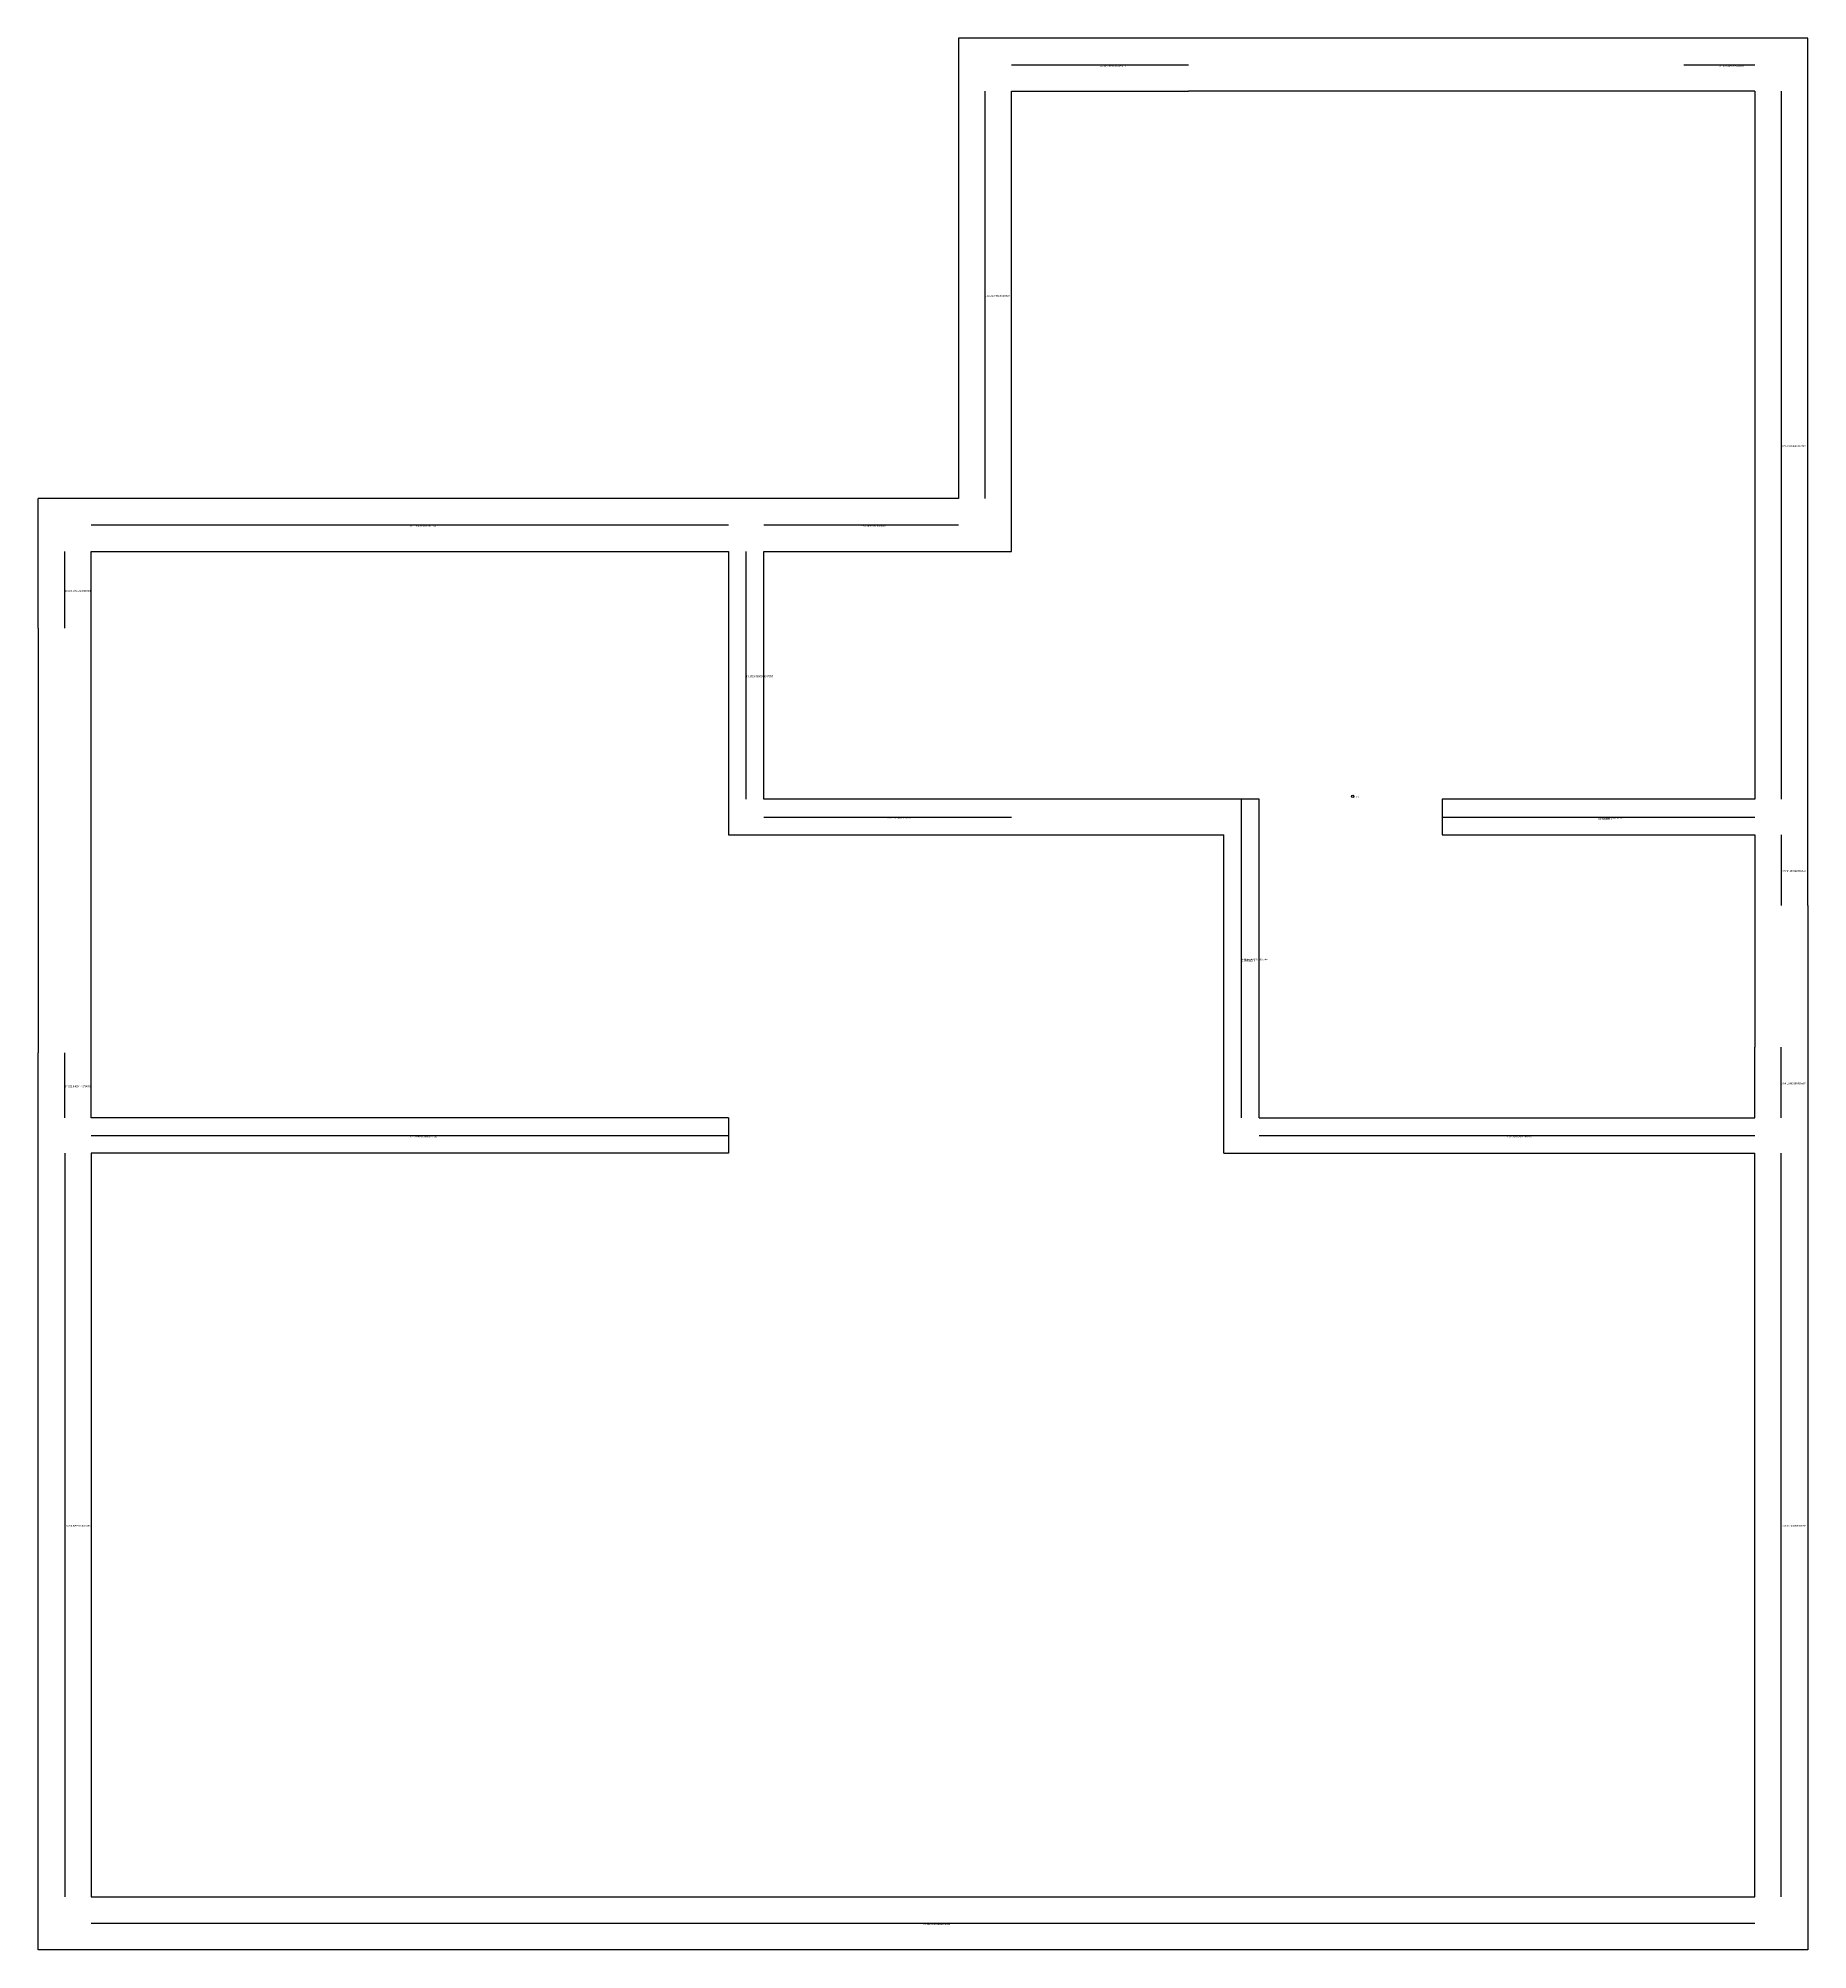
# Model space of a CAD drawing. Header units: metres. Extents: x 355 to 655, y 475 to 799.
import ezdxf

# ---------------------------------------------------------------- set-up
doc = ezdxf.new("R2010")
doc.units = ezdxf.units.M

msp = doc.modelspace()

# ---------------------------------------------------------------- linework, layer by layer
at = {"layer": 'centrelines'}
for p, q in [((520, 794.5), (550, 794.5)), ((634, 794.5), (646, 794.5)), ((515.5, 790), (515.5, 721)), ((650.5, 790), (650.5, 670)), ((364, 716.5), (472, 716.5)), ((478, 716.5), (511, 716.5)), ((359.5, 699), (359.5, 712)), ((475, 670), (475, 712)), ((559, 616), (559, 670)), ((478, 667), (520, 667)), ((593, 667), (646, 667)), ((650.5, 664), (650.5, 652)), ((359.5, 616), (359.5, 627)), ((650.5, 616), (650.5, 628)), ((364, 613), (472, 613)), ((562, 613), (646, 613)), ((359.5, 610), (359.5, 484)), ((650.5, 484), (650.5, 610)), ((364, 479.5), (646, 479.5))]:
    msp.add_line(p, q, dxfattribs=at)
at = {"layer": 'entity_location'}
msp.add_circle((577.85, 670.5), 0.2, dxfattribs=at)
at = {"layer": 'wall'}
for p, q in [((550, 799), (511, 799)), ((511, 799), (511, 721)), ((634, 799), (550, 799)), ((655, 799), (634, 799)), ((655, 652), (655, 799)), ((520, 712), (520, 790)), ((520, 790), (550, 790)), ((634, 790), (550, 790)), ((646, 790), (634, 790)), ((646, 790), (646, 670)), ((355, 699), (355, 721)), ((511, 721), (355, 721)), ((364, 699), (364, 712)), ((364, 712), (472, 712)), ((472, 712), (472, 664)), ((478, 670), (478, 712)), ((478, 712), (520, 712)), ((355, 699), (355, 627)), ((364, 627), (364, 699)), ((520, 670), (478, 670)), ((556, 670), (520, 670)), ((562, 670), (556, 670)), ((562, 616), (562, 670)), ((646, 670), (593, 670)), ((593, 670), (593, 664)), ((472, 664), (520, 664)), ((520, 664), (556, 664)), ((556, 610), (556, 664)), ((593, 664), (646, 664)), ((646, 664), (646, 652)), ((646, 652), (646, 628)), ((655, 652), (655, 628)), ((355, 475), (355, 627)), ((364, 616), (364, 627)), ((646, 616), (646, 628)), ((655, 628), (655, 475)), ((472, 616), (364, 616)), ((472, 616), (472, 610)), ((562, 616), (646, 616)), ((472, 610), (364, 610)), ((364, 610), (364, 484)), ((556, 610), (646, 610)), ((646, 484), (646, 610)), ((364, 484), (646, 484)), ((655, 475), (355, 475))]:
    msp.add_line(p, q, dxfattribs=at)

# ---------------------------------------------------------------- texts
at = {"layer": 'centrelines', "char_height": 0.3, "attachment_point": 1}
for s, insert in [('13 127.0872062384246', (535, 794.5)), ('14 136.119649828802', (640, 794.5)), ('6 80.23379103343909', (515.5, 755.5)), ('4 72.65119690492747', (650.5, 730)), ('11 115.4115311867134', (418, 716.5)), ('7 81.14563999036586', (494.5, 716.5)), ('16 220.2007229211634', (359.5, 705.5)), ('10 102.84880309507253', (475, 691)), ('3 57.95468274139704', (499, 667)), ('0 15.55056268356216', (619.5, 667)), ('5 72.94153322470412', (650.5, 658)), ('1 18.855476257887748', (559, 643)), ('17 222.64004442796985', (359.5, 621.5)), ('8 84.16996360408697', (650.5, 622)), ('12 120.45913665927135', (418, 613)), ('2 57.50160422142653', (604, 613)), ('18 226.57591206131534', (359.5, 547)), ('9 94.54438388970907', (650.5, 547)), ('15 191.00160422142653', (505, 479.5))]:
    msp.add_mtext(s, dxfattribs=dict(at, insert=insert))
at = {"layer": 'chosen_line', "color": 3, "char_height": 0.5, "attachment_point": 1}
for insert in [(619.5, 667), (559, 643)]:
    msp.add_mtext('chosen', dxfattribs=dict(at, insert=insert))
at = {"layer": 'debug', "insert": (577.85, 670.5), "char_height": 0.2, "attachment_point": 1}
msp.add_mtext('577, 670', dxfattribs=at)

doc.saveas('drawing.dxf')
